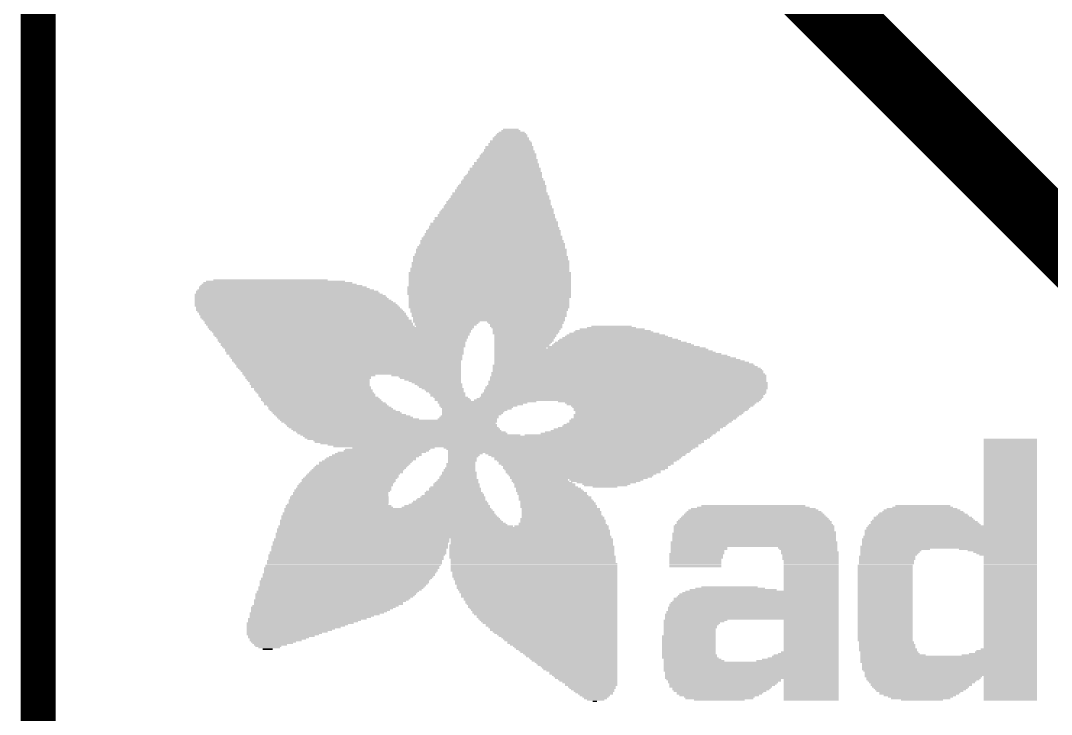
# Model space of a CAD drawing. Extents: x -15 to 76.8, y -9.1 to 59.1.
# Drawn here: x -0.2 to 11.73, y 8.71 to 16.74 of the extents above; entities that cross this region are included whole.
import ezdxf

# ---------------------------------------------------------------- set-up
doc = ezdxf.new("R2010")
doc.units = 0
for name, color, linetype in [('1', 12, 'CONTINUOUS'), ('16', 5, 'CONTINUOUS'), ('20', 53, 'CONTINUOUS'), ('21', 40, 'CONTINUOUS'), ('51', 253, 'CONTINUOUS')]:
    doc.layers.add(name, color=color, linetype=linetype)

# ---------------------------------------------------------------- blocks, each defined once
blk = doc.blocks.new('RECT')
blk.add_solid([(-0.5, -0.5), (0.5, -0.5), (-0.5, 0.5), (0.5, 0.5)])

msp = doc.modelspace()

# ---------------------------------------------------------------- linework, layer by layer
at = {"layer": '1'}
for points, const_width in [([(0, 0), (0, 53.34)], 0.4064), ([(16.764, 9.271), (5.207, 20.828)], 0.8128)]:
    msp.add_lwpolyline(points, dxfattribs=dict(at, const_width=const_width))
at = {"layer": '16', "const_width": 0.4064}
msp.add_lwpolyline([(0, 0), (0, 53.34)], dxfattribs=at)
at = {"layer": '20'}
msp.add_line((0, 53.34), (0, 0), dxfattribs=at)
at = {"layer": '51'}
msp.add_line((0, 53.34), (0, 0), dxfattribs=at)

# ---------------------------------------------------------------- block references
at = {"layer": '21'}
for p, xscale, yscale in [((5.4732, 15.4011), 0.3856, 0.0167), ((5.4816, 15.4178), 0.3688, 0.0168), ((5.4816, 15.4346), 0.3353, 0.0167), ((5.4816, 15.4513), 0.3018, 0.0168), ((5.4732, 15.4681), 0.218, 0.0168), ((5.4732, 15.4849), 0.1844, 0.0167), ((5.4564, 15.2837), 0.5532, 0.0168), ((5.4649, 15.3172), 0.5029, 0.0168), ((5.4649, 15.3005), 0.5029, 0.0167), ((5.4648, 15.3508), 0.4694, 0.0167), ((5.4732, 15.334), 0.4862, 0.0168), ((5.4732, 15.3843), 0.4191, 0.0168), ((5.4732, 15.3675), 0.4191, 0.0168), ((5.4397, 15.1831), 0.6538, 0.0168), ((5.4397, 15.1664), 0.6538, 0.0167), ((5.4481, 15.1999), 0.6371, 0.0168), ((5.4481, 15.2167), 0.6035, 0.0167), ((5.4481, 15.2502), 0.5699, 0.0167), ((5.4565, 15.2334), 0.5867, 0.0168), ((5.4564, 15.2669), 0.5532, 0.0168), ((5.4062, 15.0322), 0.8215, 0.0168), ((5.4145, 15.0658), 0.7712, 0.0167), ((5.4145, 15.049), 0.7712, 0.0168), ((5.4145, 15.0993), 0.7376, 0.0168), ((5.4229, 15.0825), 0.7544, 0.0168), ((5.4313, 15.1328), 0.7041, 0.0168), ((5.4313, 15.1161), 0.7041, 0.0167), ((5.4313, 15.1496), 0.6706, 0.0168), ((5.381, 14.9317), 0.9052, 0.0167), ((5.3894, 14.9149), 0.922, 0.0168), ((5.3894, 14.9484), 0.8885, 0.0168), ((5.3978, 14.9652), 0.8717, 0.0168), ((5.3978, 14.9987), 0.8382, 0.0168), ((5.4062, 14.982), 0.8549, 0.0167), ((5.4062, 15.0155), 0.8215, 0.0167), ((5.3642, 14.8143), 1.0394, 0.0168), ((5.3642, 14.7976), 1.0394, 0.0167), ((5.3726, 14.8311), 1.0226, 0.0167), ((5.3726, 14.8478), 0.989, 0.0168), ((5.381, 14.8814), 0.9723, 0.0167), ((5.381, 14.8646), 0.9723, 0.0168), ((5.381, 14.8981), 0.9388, 0.0168), ((5.3391, 14.6802), 1.1567, 0.0168), ((5.3475, 14.7137), 1.1399, 0.0168), ((5.3475, 14.697), 1.1399, 0.0167), ((5.3475, 14.7473), 1.1064, 0.0167), ((5.3475, 14.7305), 1.1064, 0.0168), ((5.3559, 14.7808), 1.0561, 0.0168), ((5.3559, 14.764), 1.0561, 0.0168), ((5.3223, 14.5629), 1.2908, 0.0167), ((5.3224, 14.5964), 1.2573, 0.0167), ((5.3224, 14.5796), 1.2573, 0.0168), ((5.3223, 14.6131), 1.2238, 0.0168), ((5.3307, 14.6467), 1.207, 0.0167), ((5.3307, 14.6299), 1.207, 0.0168), ((5.3391, 14.6634), 1.1902, 0.0168), ((5.2888, 14.4623), 1.3914, 0.0167), ((5.2972, 14.4455), 1.4082, 0.0168), ((5.3056, 14.4958), 1.3579, 0.0168), ((5.3056, 14.479), 1.3579, 0.0168), ((5.3056, 14.5293), 1.3243, 0.0168), ((5.3056, 14.5126), 1.3243, 0.0167), ((5.3139, 14.5461), 1.3076, 0.0168), ((5.2721, 14.3282), 1.5255, 0.0167), ((5.272, 14.3617), 1.492, 0.0168), ((5.2804, 14.3449), 1.5088, 0.0168), ((5.2804, 14.3952), 1.4752, 0.0168), ((5.2804, 14.3785), 1.4752, 0.0167), ((5.2888, 14.4287), 1.425, 0.0168), ((5.2972, 14.412), 1.4417, 0.0167), ((5.2553, 14.2276), 1.6261, 0.0167), ((5.2553, 14.2108), 1.6261, 0.0168), ((5.2637, 14.2443), 1.6093, 0.0168), ((5.2637, 14.2779), 1.5759, 0.0167), ((5.2637, 14.2611), 1.5759, 0.0168), ((5.2721, 14.3114), 1.5591, 0.0168), ((5.2721, 14.2946), 1.5591, 0.0168), ((5.2469, 14.0935), 1.7434, 0.0167), ((5.2469, 14.0767), 1.7434, 0.0168), ((5.2469, 14.127), 1.7099, 0.0168), ((5.2469, 14.1102), 1.7099, 0.0168), ((5.2553, 14.1438), 1.6931, 0.0167), ((5.2553, 14.194), 1.6597, 0.0168), ((5.2553, 14.1773), 1.6597, 0.0167), ((5.2636, 14.1605), 1.6764, 0.0168), ((5.2385, 14.0096), 1.7938, 0.0168), ((5.2385, 13.9929), 1.7938, 0.0167), ((5.2385, 13.9761), 1.7938, 0.0168), ((5.2469, 13.9594), 1.8105, 0.0167), ((5.2385, 14.0432), 1.7602, 0.0167), ((5.2385, 14.0264), 1.7602, 0.0168), ((5.2469, 14.0599), 1.7434, 0.0168), ((5.2301, 13.8755), 1.844, 0.0168), ((5.2301, 13.8588), 1.844, 0.0167), ((5.2301, 13.842), 1.844, 0.0168), ((5.2385, 13.9426), 1.8272, 0.0168), ((5.2385, 13.9258), 1.8272, 0.0168), ((5.2385, 13.9091), 1.8272, 0.0167), ((5.2385, 13.8923), 1.8272, 0.0168), ((2.749, 13.7247), 1.6093, 0.0167), ((2.6904, 13.7414), 1.3243, 0.0168), ((5.2301, 13.8252), 1.8776, 0.0168), ((5.2301, 13.8085), 1.8776, 0.0167), ((5.2301, 13.7917), 1.8776, 0.0168), ((5.2301, 13.7749), 1.8776, 0.0168), ((5.2301, 13.7582), 1.8776, 0.0167), ((5.2301, 13.7414), 1.8776, 0.0168), ((5.2301, 13.7247), 1.8776, 0.0167), ((2.8832, 13.6073), 2.1123, 0.0168), ((2.8664, 13.6241), 2.0452, 0.0167), ((2.8329, 13.6576), 1.9446, 0.0168), ((2.8497, 13.6408), 1.9781, 0.0168), ((2.8161, 13.6744), 1.8776, 0.0167), ((2.791, 13.6911), 1.7937, 0.0168), ((2.7742, 13.7079), 1.7267, 0.0168), ((5.2218, 13.6576), 1.8943, 0.0168), ((5.2218, 13.6408), 1.8943, 0.0168), ((5.2218, 13.6241), 1.8943, 0.0167), ((5.2218, 13.6073), 1.8943, 0.0168), ((5.2301, 13.7079), 1.8776, 0.0168), ((5.2301, 13.6911), 1.8776, 0.0168), ((5.2301, 13.6744), 1.8776, 0.0167), ((2.9, 13.5738), 2.1793, 0.0167), ((2.9167, 13.557), 2.2128, 0.0168), ((2.9251, 13.5403), 2.2296, 0.0167), ((2.9335, 13.5235), 2.2463, 0.0168), ((2.9503, 13.5067), 2.2799, 0.0168), ((2.9586, 13.49), 2.2966, 0.0167), ((2.8916, 13.5905), 2.1291, 0.0168), ((5.2218, 13.5905), 1.8943, 0.0168), ((5.2218, 13.5738), 1.8943, 0.0167), ((5.2301, 13.557), 1.8776, 0.0168), ((5.2301, 13.5403), 1.8776, 0.0167), ((5.2217, 13.5235), 1.8608, 0.0168), ((5.2217, 13.5067), 1.8608, 0.0168), ((5.2217, 13.49), 1.8608, 0.0167), ((2.9754, 13.4732), 2.3302, 0.0168), ((2.9838, 13.4564), 2.3469, 0.0168), ((2.9922, 13.4397), 2.3637, 0.0167), ((3.0089, 13.4229), 2.3637, 0.0168), ((3.0173, 13.4061), 2.3805, 0.0168), ((3.0257, 13.3894), 2.3973, 0.0167), ((3.0424, 13.3726), 2.3972, 0.0168), ((5.2217, 13.4732), 1.8608, 0.0168), ((5.2217, 13.4564), 1.8608, 0.0168), ((5.2217, 13.4397), 1.8608, 0.0167), ((5.2217, 13.4229), 1.8608, 0.0168), ((5.2218, 13.4061), 1.8273, 0.0168), ((5.2218, 13.3894), 1.8273, 0.0167), ((5.2134, 13.3726), 1.8105, 0.0168), ((3.0592, 13.3558), 2.3972, 0.0168), ((3.0592, 13.3391), 2.3972, 0.0167), ((3.0843, 13.3056), 2.414, 0.0167), ((3.076, 13.3223), 2.3973, 0.0168), ((3.0927, 13.2888), 2.3972, 0.0168), ((3.1179, 13.272), 2.4141, 0.0168), ((3.1263, 13.2553), 2.3973, 0.0167), ((5.2218, 13.3558), 1.7937, 0.0168), ((5.2218, 13.3391), 1.7937, 0.0167), ((5.2218, 13.3223), 1.7937, 0.0168), ((5.2217, 13.3056), 1.7602, 0.0167), ((5.2217, 13.2888), 1.7602, 0.0168), ((5.2217, 13.272), 1.7602, 0.0168), ((4.7272, 13.2553), 0.7712, 0.0167), ((5.6409, 13.2553), 0.8885, 0.0167), ((3.1346, 13.2385), 2.414, 0.0168), ((3.143, 13.2217), 2.3972, 0.0168), ((3.5034, 13.1882), 3.0846, 0.0168), ((3.1598, 13.205), 2.3973, 0.0167), ((3.5034, 13.1714), 3.051, 0.0168), ((3.5034, 13.1547), 3.0175, 0.0167), ((3.5118, 13.1379), 3.0008, 0.0168), ((3.5118, 13.1212), 2.9672, 0.0167), ((4.7272, 13.2385), 0.7376, 0.0168), ((4.7188, 13.2217), 0.7208, 0.0168), ((4.7104, 13.205), 0.6705, 0.0167), ((5.6493, 13.2385), 0.8717, 0.0168), ((5.6492, 13.2217), 0.8382, 0.0168), ((5.6492, 13.205), 0.8382, 0.0167), ((5.6576, 13.1882), 0.8214, 0.0168), ((5.6576, 13.1714), 0.788, 0.0168), ((5.6492, 13.1547), 0.7712, 0.0167), ((5.6492, 13.1379), 0.7712, 0.0168), ((5.6408, 13.1212), 0.7544, 0.0167), ((6.6718, 13.1212), 1.0394, 0.0167), ((6.6634, 13.1379), 0.922, 0.0168), ((6.6551, 13.1547), 0.8717, 0.0167), ((6.6467, 13.1714), 0.7544, 0.0168), ((6.6383, 13.1882), 0.57, 0.0168), ((6.6383, 13.205), 0.4694, 0.0167), ((3.5118, 13.1044), 2.9672, 0.0168), ((3.5119, 13.0876), 2.9337, 0.0168), ((3.5202, 13.0709), 2.917, 0.0167), ((3.5202, 13.0541), 2.8834, 0.0168), ((3.5202, 13.0373), 2.8834, 0.0168), ((3.5202, 13.0206), 2.8499, 0.0167), ((3.5286, 13.0038), 2.8331, 0.0168), ((5.6157, 13.0206), 0.6706, 0.0167), ((5.6073, 13.0038), 0.6538, 0.0168), ((5.6409, 13.1044), 0.7209, 0.0168), ((5.6409, 13.0876), 0.7209, 0.0168), ((5.6325, 13.0709), 0.7041, 0.0167), ((5.6241, 13.0541), 0.6873, 0.0168), ((5.6241, 13.0373), 0.6873, 0.0168), ((6.764, 13.0038), 1.5926, 0.0168), ((6.7473, 13.0206), 1.5255, 0.0167), ((6.7305, 13.0373), 1.425, 0.0168), ((6.7221, 13.0541), 1.3746, 0.0168), ((6.7054, 13.0709), 1.2741, 0.0167), ((6.697, 13.0876), 1.1903, 0.0168), ((6.6886, 13.1044), 1.14, 0.0168), ((3.5286, 12.987), 2.8331, 0.0168), ((3.537, 12.9703), 2.8163, 0.0167), ((3.537, 12.9535), 2.7829, 0.0168), ((3.5454, 12.9367), 2.7661, 0.0168), ((3.5454, 12.92), 2.7661, 0.0167), ((3.5537, 12.9032), 2.7493, 0.0168), ((3.5537, 12.8864), 2.7493, 0.0167), ((5.5989, 12.987), 0.637, 0.0168), ((6.5461, 12.92), 2.5314, 0.0167), ((6.5964, 12.8864), 2.632, 0.0167), ((6.4707, 12.9703), 2.3805, 0.0167), ((5.5822, 12.9535), 0.6035, 0.0168), ((6.521, 12.9367), 2.4811, 0.0168), ((6.5629, 12.9032), 2.5649, 0.0168), ((6.8144, 12.9535), 1.8273, 0.0168), ((6.7724, 12.987), 1.6428, 0.0168), ((3.5621, 12.8697), 2.699, 0.0168), ((3.5621, 12.8529), 2.699, 0.0168), ((3.5705, 12.8361), 2.6822, 0.0167), ((3.5789, 12.8194), 2.6655, 0.0168), ((3.5705, 12.8026), 2.6487, 0.0168), ((3.5789, 12.7858), 2.6319, 0.0167), ((3.5873, 12.7691), 2.6151, 0.0168), ((6.6299, 12.8697), 2.699, 0.0168), ((6.6802, 12.8361), 2.7996, 0.0167), ((6.7305, 12.8026), 2.9002, 0.0168), ((6.7808, 12.7691), 3.0008, 0.0168), ((6.6467, 12.8529), 2.7325, 0.0168), ((6.7054, 12.8194), 2.8499, 0.0168), ((6.7557, 12.7858), 2.9505, 0.0167), ((3.5956, 12.7523), 2.5984, 0.0168), ((3.5956, 12.7355), 2.5984, 0.0167), ((3.604, 12.7188), 2.5816, 0.0168), ((3.6124, 12.702), 2.5649, 0.0167), ((3.6208, 12.6853), 2.5481, 0.0168), ((3.6292, 12.6685), 2.5313, 0.0168), ((3.6292, 12.6517), 2.5313, 0.0167), ((6.8227, 12.6685), 3.1516, 0.0168), ((6.8311, 12.6517), 3.1684, 0.0167), ((6.8143, 12.7188), 3.1014, 0.0168), ((6.7808, 12.7523), 3.0343, 0.0168), ((6.7976, 12.7355), 3.0679, 0.0167), ((6.8227, 12.702), 3.1181, 0.0167), ((6.8311, 12.6853), 3.1349, 0.0168), ((3.143, 12.635), 1.5256, 0.0168), ((3.1263, 12.6182), 1.4585, 0.0168), ((3.1263, 12.6014), 1.4585, 0.0167), ((3.1263, 12.5847), 1.4249, 0.0168), ((3.1346, 12.5679), 1.4082, 0.0168), ((3.143, 12.5511), 1.3914, 0.0167), ((3.143, 12.5344), 1.3914, 0.0168), ((4.4925, 12.635), 0.8046, 0.0168), ((4.5344, 12.6182), 0.7208, 0.0168), ((4.5427, 12.6014), 0.7041, 0.0167), ((4.5679, 12.5847), 0.6538, 0.0168), ((4.593, 12.5679), 0.6035, 0.0168), ((4.6098, 12.5511), 0.5699, 0.0167), ((4.635, 12.5344), 0.5532, 0.0168), ((6.8227, 12.5679), 3.2186, 0.0168), ((6.8311, 12.5511), 3.2354, 0.0167), ((6.8311, 12.5344), 3.2354, 0.0168), ((6.8311, 12.6182), 3.2019, 0.0168), ((6.8311, 12.6014), 3.2019, 0.0167), ((6.8311, 12.5847), 3.2019, 0.0168), ((6.8395, 12.635), 3.1851, 0.0168), ((3.1514, 12.5176), 1.3746, 0.0168), ((3.1598, 12.5008), 1.3914, 0.0167), ((3.1849, 12.4673), 1.3746, 0.0167), ((3.1766, 12.4841), 1.3579, 0.0168), ((3.1933, 12.4506), 1.3579, 0.0168), ((3.2101, 12.4338), 1.3579, 0.0168), ((3.2269, 12.4171), 1.3579, 0.0167), ((4.6517, 12.5176), 0.5197, 0.0168), ((4.6601, 12.5008), 0.5029, 0.0167), ((4.6853, 12.4841), 0.4862, 0.0168), ((4.702, 12.4673), 0.4527, 0.0167), ((4.7104, 12.4506), 0.4359, 0.0168), ((4.7355, 12.4338), 0.4191, 0.0168), ((4.7439, 12.4171), 0.4023, 0.0167), ((6.7724, 12.4171), 3.2858, 0.0167), ((6.7892, 12.4338), 3.2857, 0.0168), ((6.7976, 12.4673), 3.2689, 0.0167), ((6.7976, 12.4506), 3.2689, 0.0168), ((6.8143, 12.5008), 3.269, 0.0167), ((6.8143, 12.4841), 3.269, 0.0168), ((6.8227, 12.5176), 3.2522, 0.0168), ((3.2269, 12.4003), 1.3579, 0.0168), ((3.252, 12.3835), 1.3747, 0.0168), ((3.2771, 12.35), 1.3914, 0.0168), ((3.2688, 12.3668), 1.3747, 0.0167), ((3.2939, 12.3332), 1.3914, 0.0168), ((3.319, 12.3165), 1.4082, 0.0167), ((3.3274, 12.2997), 1.425, 0.0168), ((4.7439, 12.4003), 0.4023, 0.0168), ((4.7775, 12.3835), 0.4024, 0.0168), ((4.7942, 12.3668), 0.4023, 0.0167), ((4.8026, 12.35), 0.4191, 0.0168), ((5.1966, 12.3332), 1.14, 0.0168), ((5.1463, 12.3165), 1.0394, 0.0167), ((5.1296, 12.2997), 0.9723, 0.0168), ((6.7054, 12.35), 3.3193, 0.0168), ((6.7305, 12.3668), 3.3025, 0.0167), ((6.7557, 12.3835), 3.2857, 0.0168), ((6.764, 12.4003), 3.269, 0.0168), ((7.1831, 12.3332), 2.3302, 0.0168), ((7.2083, 12.3165), 2.2129, 0.0167), ((7.2083, 12.2997), 2.1793, 0.0168), ((3.3526, 12.283), 1.4081, 0.0167), ((3.3777, 12.2662), 1.425, 0.0168), ((3.3861, 12.2494), 1.4417, 0.0168), ((3.4113, 12.2327), 1.4585, 0.0167), ((3.4447, 12.2159), 1.4919, 0.0168), ((3.4615, 12.1991), 1.492, 0.0168), ((3.495, 12.1824), 1.5255, 0.0167), ((5.096, 12.283), 0.9052, 0.0167), ((5.0792, 12.2662), 0.8382, 0.0168), ((5.0373, 12.2159), 0.7209, 0.0168), ((5.0793, 12.2494), 0.8047, 0.0168), ((5.0541, 12.2327), 0.7544, 0.0167), ((5.029, 12.1991), 0.7041, 0.0168), ((5.0206, 12.1824), 0.6873, 0.0167), ((7.2251, 12.283), 2.1123, 0.0167), ((7.2167, 12.2662), 2.0619, 0.0168), ((7.2167, 12.2494), 2.0285, 0.0168), ((7.2083, 12.2327), 2.0117, 0.0167), ((7.1748, 12.1824), 1.9447, 0.0167), ((7.1999, 12.2159), 1.9614, 0.0168), ((7.1915, 12.1991), 1.9446, 0.0168), ((3.5286, 12.1656), 1.5591, 0.0168), ((3.5537, 12.1488), 1.5758, 0.0168), ((3.5957, 12.1321), 1.6261, 0.0167), ((4.0566, 12.1153), 2.5146, 0.0168), ((4.065, 12.0985), 2.4978, 0.0168), ((4.0734, 12.0818), 2.4476, 0.0167), ((4.0902, 12.065), 2.4475, 0.0168), ((4.0986, 12.0483), 2.4307, 0.0167), ((4.9703, 12.1321), 0.6873, 0.0167), ((4.987, 12.1488), 0.6873, 0.0168), ((4.9954, 12.1656), 0.6706, 0.0168), ((7.0155, 12.0483), 1.8943, 0.0167), ((7.0323, 12.065), 1.8943, 0.0168), ((7.0574, 12.0818), 1.8776, 0.0167), ((7.0993, 12.1153), 1.8944, 0.0168), ((7.0909, 12.0985), 1.8776, 0.0168), ((7.1245, 12.1321), 1.9111, 0.0167), ((7.1496, 12.1488), 1.8944, 0.0168), ((7.158, 12.1656), 1.9111, 0.0168), ((4.1153, 12.0315), 2.4308, 0.0168), ((4.1405, 12.0147), 2.4141, 0.0168), ((4.1572, 11.998), 2.414, 0.0167), ((4.1991, 11.9812), 2.4308, 0.0168), ((4.2159, 11.9644), 2.4308, 0.0168), ((4.3081, 11.9477), 2.5482, 0.0167), ((5.4313, 11.9309), 4.7274, 0.0168), ((6.7222, 11.9477), 2.1793, 0.0167), ((6.8311, 11.9644), 2.0284, 0.0168), ((6.8646, 11.9812), 1.995, 0.0168), ((6.9149, 11.998), 1.9614, 0.0167), ((6.9317, 12.0147), 1.9279, 0.0168), ((6.9736, 12.0315), 1.9111, 0.0168), ((5.4313, 11.9141), 4.6939, 0.0168), ((5.4313, 11.8974), 4.6268, 0.0167), ((5.4481, 11.8806), 4.5263, 0.0168), ((5.4565, 11.8639), 4.5095, 0.0167), ((5.4732, 11.8471), 4.409, 0.0168), ((5.4983, 11.8303), 4.2916, 0.0168), ((5.5319, 11.8136), 4.2245, 0.0167), ((11.2568, 11.8974), 0.6203, 0.0167), ((11.2568, 11.8806), 0.6203, 0.0168), ((11.2568, 11.8639), 0.6203, 0.0167), ((11.2568, 11.8471), 0.6203, 0.0168), ((11.2568, 11.8303), 0.6203, 0.0168), ((11.2568, 11.8136), 0.6203, 0.0167), ((3.889, 11.6962), 1.0394, 0.0168), ((3.9225, 11.713), 1.0394, 0.0167), ((3.9393, 11.7297), 1.0058, 0.0168), ((3.9812, 11.7465), 1.0226, 0.0168), ((4.0315, 11.7633), 0.989, 0.0167), ((4.0483, 11.78), 0.9891, 0.0168), ((4.1153, 11.7968), 0.9556, 0.0168), ((6.1522, 11.7968), 2.9169, 0.0168), ((6.1522, 11.78), 2.8499, 0.0168), ((4.9451, 11.7297), 0.4023, 0.0168), ((6.1522, 11.7633), 2.8163, 0.0167), ((6.1438, 11.7465), 2.7995, 0.0168), ((4.9284, 11.713), 0.3688, 0.0167), ((4.92, 11.6962), 0.352, 0.0168), ((6.3449, 11.7297), 2.3302, 0.0168), ((6.3534, 11.713), 2.2799, 0.0167), ((6.3533, 11.6962), 2.2128, 0.0168), ((11.2568, 11.7968), 0.6203, 0.0168), ((11.2568, 11.78), 0.6203, 0.0168), ((11.2568, 11.7633), 0.6203, 0.0167), ((11.2568, 11.7465), 0.6203, 0.0168), ((11.2568, 11.7297), 0.6203, 0.0168), ((11.2568, 11.713), 0.6203, 0.0167), ((11.2568, 11.6962), 0.6203, 0.0168), ((3.7382, 11.5789), 1.0729, 0.0167), ((3.7549, 11.5956), 1.0729, 0.0168), ((3.7885, 11.6292), 1.0729, 0.0167), ((3.7801, 11.6124), 1.0561, 0.0168), ((3.8136, 11.6459), 1.0561, 0.0168), ((3.8471, 11.6627), 1.0562, 0.0167), ((3.8555, 11.6794), 1.0394, 0.0168), ((4.8948, 11.6124), 0.3353, 0.0168), ((4.8948, 11.5956), 0.3353, 0.0168), ((4.8948, 11.5789), 0.3353, 0.0167), ((4.9032, 11.6292), 0.3185, 0.0167), ((4.9116, 11.6794), 0.3352, 0.0168), ((4.9116, 11.6627), 0.3352, 0.0167), ((4.9116, 11.6459), 0.3352, 0.0168), ((6.3617, 11.6794), 2.1626, 0.0168), ((6.3533, 11.6627), 2.1458, 0.0167), ((6.3533, 11.6459), 2.0788, 0.0168), ((6.3449, 11.6292), 2.0284, 0.0167), ((6.3449, 11.6124), 2.0284, 0.0168), ((6.3449, 11.5956), 1.9614, 0.0168), ((6.3365, 11.5789), 1.9111, 0.0167), ((11.2568, 11.6794), 0.6203, 0.0168), ((11.2568, 11.6627), 0.6203, 0.0167), ((11.2568, 11.6459), 0.6203, 0.0168), ((11.2568, 11.6292), 0.6203, 0.0167), ((11.2568, 11.6124), 0.6203, 0.0168), ((11.2568, 11.5956), 0.6203, 0.0168), ((11.2568, 11.5789), 0.6203, 0.0167), ((3.6292, 11.4615), 1.0897, 0.0168), ((3.6376, 11.4783), 1.0729, 0.0167), ((3.6543, 11.495), 1.0728, 0.0168), ((3.6795, 11.5118), 1.0897, 0.0168), ((3.6879, 11.5286), 1.0729, 0.0167), ((3.7046, 11.5453), 1.0729, 0.0168), ((3.7214, 11.5621), 1.0729, 0.0168), ((4.8613, 11.4615), 0.4358, 0.0168), ((4.8697, 11.4783), 0.4191, 0.0167), ((4.878, 11.5118), 0.4023, 0.0168), ((4.878, 11.495), 0.4023, 0.0168), ((4.8781, 11.5453), 0.3688, 0.0168), ((4.8781, 11.5286), 0.3688, 0.0167), ((4.8864, 11.5621), 0.3521, 0.0168), ((6.3365, 11.5621), 1.9111, 0.0168), ((6.3282, 11.5453), 1.8608, 0.0168), ((6.3114, 11.5286), 1.7938, 0.0167), ((6.3114, 11.5118), 1.7938, 0.0168), ((6.2947, 11.495), 1.7267, 0.0168), ((6.2862, 11.4783), 1.6764, 0.0167), ((6.2862, 11.4615), 1.6429, 0.0168), ((11.2568, 11.5621), 0.6203, 0.0168), ((11.2568, 11.5453), 0.6203, 0.0168), ((11.2568, 11.5286), 0.6203, 0.0167), ((11.2568, 11.5118), 0.6203, 0.0168), ((11.2568, 11.495), 0.6203, 0.0168), ((11.2568, 11.4783), 0.6203, 0.0167), ((11.2568, 11.4615), 0.6203, 0.0168), ((3.5537, 11.3609), 1.1064, 0.0168), ((3.5454, 11.3442), 1.0897, 0.0167), ((3.5621, 11.3777), 1.0896, 0.0168), ((3.5789, 11.3945), 1.0897, 0.0167), ((3.5957, 11.428), 1.0897, 0.0168), ((3.5957, 11.4112), 1.0897, 0.0168), ((3.6124, 11.4448), 1.0896, 0.0167), ((4.8278, 11.3442), 0.57, 0.0167), ((4.8445, 11.3777), 0.5365, 0.0168), ((4.8445, 11.3609), 0.5365, 0.0168), ((4.8445, 11.3945), 0.5029, 0.0167), ((4.8529, 11.4112), 0.4862, 0.0168), ((4.8613, 11.428), 0.4694, 0.0168), ((4.8613, 11.4448), 0.4358, 0.0167), ((6.2611, 11.4448), 1.5926, 0.0167), ((5.8085, 11.428), 0.6538, 0.0168), ((5.8169, 11.4112), 0.6705, 0.0168), ((5.842, 11.3945), 0.6874, 0.0167), ((5.8839, 11.3442), 0.7376, 0.0167), ((5.8672, 11.3777), 0.7041, 0.0168), ((5.8672, 11.3609), 0.7041, 0.0168), ((6.5796, 11.428), 0.855, 0.0168), ((6.5713, 11.4112), 0.8047, 0.0168), ((6.5796, 11.3945), 0.6873, 0.0167), ((6.5796, 11.3777), 0.5532, 0.0168), ((6.5713, 11.3609), 0.5029, 0.0168), ((6.5629, 11.3442), 0.2849, 0.0167), ((11.2568, 11.4448), 0.6203, 0.0167), ((11.2568, 11.428), 0.6203, 0.0168), ((11.2568, 11.4112), 0.6203, 0.0168), ((11.2568, 11.3945), 0.6203, 0.0167), ((11.2568, 11.3777), 0.6203, 0.0168), ((11.2568, 11.3609), 0.6203, 0.0168), ((11.2568, 11.3442), 0.6203, 0.0167), ((3.4867, 11.2268), 1.1399, 0.0168), ((3.495, 11.2436), 1.1232, 0.0167), ((3.5034, 11.2771), 1.1064, 0.0168), ((3.5034, 11.2603), 1.1064, 0.0168), ((3.5286, 11.3106), 1.1232, 0.0168), ((3.5202, 11.2939), 1.1064, 0.0167), ((3.537, 11.3274), 1.1065, 0.0168), ((4.8026, 11.2268), 0.7544, 0.0168), ((4.8026, 11.2436), 0.7209, 0.0167), ((4.811, 11.2771), 0.6706, 0.0168), ((4.8194, 11.2603), 0.6874, 0.0168), ((4.811, 11.2939), 0.637, 0.0167), ((4.8277, 11.3274), 0.6035, 0.0168), ((4.8277, 11.3106), 0.6035, 0.0168), ((5.9091, 11.3274), 0.7543, 0.0168), ((5.9175, 11.3106), 0.7711, 0.0168), ((5.9259, 11.2939), 0.7879, 0.0167), ((5.951, 11.2771), 0.8047, 0.0168), ((5.951, 11.2603), 0.8047, 0.0168), ((5.9845, 11.2268), 0.8382, 0.0168), ((5.9678, 11.2436), 0.8047, 0.0167), ((11.2568, 11.3274), 0.6203, 0.0168), ((11.2568, 11.3106), 0.6203, 0.0168), ((11.2568, 11.2939), 0.6203, 0.0167), ((11.2568, 11.2771), 0.6203, 0.0168), ((11.2568, 11.2603), 0.6203, 0.0168), ((11.2568, 11.2436), 0.6203, 0.0167), ((11.2568, 11.2268), 0.6203, 0.0168), ((4.0483, 11.0927), 2.3973, 0.0168), ((3.4783, 11.1262), 1.2238, 0.0168), ((3.4867, 11.1095), 1.2405, 0.0167), ((3.4699, 11.143), 1.1734, 0.0168), ((3.4783, 11.1933), 1.1567, 0.0168), ((3.4783, 11.1765), 1.1567, 0.0168), ((3.4783, 11.1598), 1.1567, 0.0167), ((3.4867, 11.2101), 1.1399, 0.0167), ((4.7188, 11.1095), 1.0226, 0.0167), ((4.7355, 11.1262), 0.9891, 0.0168), ((4.7523, 11.143), 0.9221, 0.0168), ((4.7692, 11.1598), 0.8885, 0.0167), ((4.7691, 11.1765), 0.855, 0.0168), ((4.7775, 11.1933), 0.8046, 0.0168), ((4.7858, 11.2101), 0.7879, 0.0167), ((5.9845, 11.2101), 0.8382, 0.0167), ((5.9929, 11.1933), 0.855, 0.0168), ((6.0097, 11.1765), 0.8549, 0.0168), ((6.0181, 11.1598), 0.8717, 0.0167), ((6.0181, 11.143), 0.8717, 0.0168), ((6.0265, 11.1262), 0.8885, 0.0168), ((6.0265, 11.1095), 0.8885, 0.0167), ((6.0516, 11.0927), 0.9053, 0.0168), ((8.2812, 11.0927), 1.4417, 0.0168), ((8.2812, 11.1095), 1.3076, 0.0167), ((8.2812, 11.1262), 1.207, 0.0168), ((10.2342, 11.0927), 0.8214, 0.0168), ((10.2426, 11.1095), 0.7041, 0.0167), ((10.2426, 11.1262), 0.6371, 0.0168), ((11.2568, 11.2101), 0.6203, 0.0167), ((11.2568, 11.1933), 0.6203, 0.0168), ((11.2568, 11.1765), 0.6203, 0.0168), ((11.2568, 11.1598), 0.6203, 0.0167), ((11.2568, 11.143), 0.6203, 0.0168), ((11.2568, 11.1262), 0.6203, 0.0168), ((11.2568, 11.1095), 0.6203, 0.0167), ((11.2568, 11.0927), 0.6203, 0.0168), ((4.065, 11.0089), 2.4978, 0.0168), ((4.0734, 10.9921), 2.5146, 0.0168), ((4.0818, 10.9754), 2.5314, 0.0167), ((4.0567, 11.0424), 2.4475, 0.0168), ((4.0651, 11.0257), 2.4643, 0.0167), ((4.0566, 11.0759), 2.414, 0.0168), ((4.065, 11.0592), 2.4308, 0.0167), ((6.0684, 10.9754), 0.9723, 0.0167), ((6.0516, 11.0759), 0.9053, 0.0168), ((6.0599, 11.0592), 0.922, 0.0167), ((6.0599, 11.0424), 0.922, 0.0168), ((6.0599, 11.0257), 0.922, 0.0167), ((6.0683, 11.0089), 0.9388, 0.0168), ((6.0767, 10.9921), 0.9556, 0.0168), ((8.2896, 10.9754), 1.7267, 0.0167), ((8.2896, 10.9921), 1.6931, 0.0168), ((8.2896, 11.0089), 1.6597, 0.0168), ((8.2896, 11.0257), 1.6261, 0.0167), ((8.2896, 11.0424), 1.5925, 0.0168), ((8.2896, 11.0592), 1.5591, 0.0167), ((8.2812, 11.0759), 1.5087, 0.0168), ((10.2426, 10.9921), 1.1399, 0.0168), ((10.251, 10.9754), 1.1567, 0.0167), ((10.2426, 11.0089), 1.0729, 0.0168), ((10.2426, 11.0257), 1.0393, 0.0167), ((10.2341, 11.0424), 0.9891, 0.0168), ((10.2426, 11.0592), 0.9387, 0.0167), ((10.2341, 11.0759), 0.8885, 0.0168), ((11.2568, 11.0759), 0.6203, 0.0168), ((11.2568, 11.0592), 0.6203, 0.0167), ((11.2568, 11.0424), 0.6203, 0.0168), ((11.2568, 11.0257), 0.6203, 0.0167), ((11.2568, 11.0089), 0.6203, 0.0168), ((11.2568, 10.9921), 0.6203, 0.0168), ((11.2568, 10.9754), 0.6203, 0.0167), ((4.6853, 10.858), 3.839, 0.0168), ((4.6937, 10.8748), 3.8222, 0.0167), ((4.1405, 10.8915), 2.7157, 0.0168), ((4.1069, 10.9251), 2.6152, 0.0167), ((4.1153, 10.9083), 2.632, 0.0168), ((4.0818, 10.9586), 2.5649, 0.0168), ((4.0902, 10.9418), 2.5817, 0.0168), ((6.06, 10.8915), 1.0897, 0.0168), ((6.0683, 10.9251), 1.0058, 0.0167), ((6.0767, 10.9083), 1.0226, 0.0168), ((6.0767, 10.9586), 0.989, 0.0168), ((6.0767, 10.9418), 0.989, 0.0168), ((8.2895, 10.8915), 1.8608, 0.0168), ((8.2895, 10.8748), 1.8608, 0.0167), ((8.2895, 10.858), 1.8608, 0.0168), ((8.2896, 10.9083), 1.8273, 0.0168), ((8.2896, 10.9418), 1.7937, 0.0168), ((8.2896, 10.9251), 1.7937, 0.0167), ((8.2896, 10.9586), 1.7603, 0.0168), ((10.5778, 10.8748), 1.9781, 0.0167), ((10.5778, 10.858), 1.9781, 0.0168), ((10.5862, 10.8915), 1.9614, 0.0168), ((10.2677, 10.9083), 1.2908, 0.0168), ((10.2676, 10.9251), 1.2573, 0.0167), ((10.2593, 10.9418), 1.2406, 0.0168), ((10.251, 10.9586), 1.1903, 0.0168), ((11.2568, 10.9586), 0.6203, 0.0168), ((11.2568, 10.9418), 0.6203, 0.0168), ((11.2568, 10.9251), 0.6203, 0.0167), ((11.2568, 10.9083), 0.6203, 0.0168), ((3.7465, 10.7407), 2.0284, 0.0167), ((4.6852, 10.8077), 3.8725, 0.0168), ((4.6852, 10.791), 3.8725, 0.0167), ((4.6936, 10.7742), 3.8893, 0.0168), ((4.6936, 10.7574), 3.8893, 0.0168), ((4.6936, 10.8412), 3.8557, 0.0168), ((4.6936, 10.8245), 3.8557, 0.0167), ((5.7163, 10.7407), 1.8776, 0.0167), ((8.2896, 10.8077), 1.8943, 0.0168), ((8.2896, 10.791), 1.8943, 0.0167), ((8.2896, 10.7742), 1.8943, 0.0168), ((8.2896, 10.7574), 1.8943, 0.0168), ((8.2896, 10.7407), 1.8943, 0.0167), ((8.2895, 10.8412), 1.8608, 0.0168), ((8.2979, 10.8245), 1.8776, 0.0167), ((10.5527, 10.7407), 2.0284, 0.0167), ((10.561, 10.7742), 2.0117, 0.0168), ((10.561, 10.7574), 2.0117, 0.0168), ((10.5694, 10.8412), 1.9949, 0.0168), ((10.5694, 10.8245), 1.9949, 0.0167), ((10.5694, 10.8077), 1.9949, 0.0168), ((10.5694, 10.791), 1.9949, 0.0167), ((3.7214, 10.6568), 2.0452, 0.0168), ((3.7214, 10.6401), 2.0452, 0.0167), ((3.713, 10.6233), 2.0284, 0.0168), ((3.7381, 10.7071), 2.0452, 0.0168), ((3.7298, 10.6904), 2.0285, 0.0167), ((3.7298, 10.6736), 2.0285, 0.0168), ((3.7465, 10.7239), 2.0284, 0.0168), ((5.7079, 10.6736), 1.8944, 0.0168), ((5.7163, 10.6568), 1.9111, 0.0168), ((5.7163, 10.6401), 1.9111, 0.0167), ((5.7163, 10.6233), 1.9111, 0.0168), ((5.7163, 10.7239), 1.8776, 0.0168), ((5.7163, 10.7071), 1.8776, 0.0168), ((5.7163, 10.6904), 1.8776, 0.0167), ((7.6525, 10.6401), 0.6538, 0.0167), ((7.6525, 10.6233), 0.6538, 0.0168), ((8.2896, 10.7071), 1.9279, 0.0168), ((8.2896, 10.6904), 1.9279, 0.0167), ((8.2896, 10.6736), 1.9279, 0.0168), ((8.2896, 10.6568), 1.9279, 0.0168), ((8.2896, 10.7239), 1.8943, 0.0168), ((8.9099, 10.6401), 0.6873, 0.0167), ((8.9182, 10.6233), 0.6706, 0.0168), ((10.5443, 10.6568), 2.0452, 0.0168), ((10.5443, 10.6401), 2.0452, 0.0167), ((9.9241, 10.6233), 0.8047, 0.0168), ((10.5527, 10.7239), 2.0284, 0.0168), ((10.5527, 10.7071), 2.0284, 0.0168), ((10.5527, 10.6904), 2.0284, 0.0167), ((10.5527, 10.6736), 2.0284, 0.0168), ((11.1143, 10.6233), 0.9052, 0.0168), ((3.6878, 10.5563), 2.0452, 0.0167), ((3.6795, 10.5395), 2.0285, 0.0168), ((3.6795, 10.5227), 2.0285, 0.0168), ((3.6795, 10.506), 2.0285, 0.0167), ((3.7046, 10.5898), 2.0452, 0.0168), ((3.7046, 10.573), 2.0452, 0.0168), ((3.713, 10.6066), 2.0284, 0.0167), ((5.7163, 10.6066), 1.9111, 0.0167), ((5.7163, 10.5898), 1.9111, 0.0168), ((5.7163, 10.573), 1.9111, 0.0168), ((5.7163, 10.5563), 1.9111, 0.0167), ((5.7247, 10.5395), 1.9279, 0.0168), ((5.7247, 10.5227), 1.9279, 0.0168), ((5.7331, 10.506), 1.9111, 0.0167), ((7.6274, 10.573), 0.637, 0.0168), ((7.619, 10.5563), 0.6202, 0.0167), ((7.619, 10.5395), 0.6202, 0.0168), ((7.619, 10.5227), 0.6202, 0.0168), ((7.6107, 10.506), 0.6035, 0.0167), ((7.6358, 10.6066), 0.6203, 0.0167), ((7.6358, 10.5898), 0.6203, 0.0168), ((8.9266, 10.6066), 0.6538, 0.0167), ((8.935, 10.5898), 0.6705, 0.0168), ((8.935, 10.573), 0.6705, 0.0168), ((8.9433, 10.5563), 0.6538, 0.0167), ((8.9433, 10.5395), 0.6538, 0.0168), ((8.9433, 10.5227), 0.6538, 0.0168), ((8.9433, 10.506), 0.6538, 0.0167), ((9.8318, 10.5395), 0.6538, 0.0168), ((9.8318, 10.5227), 0.6538, 0.0168), ((9.8318, 10.506), 0.6538, 0.0167), ((9.8738, 10.6066), 0.7041, 0.0167), ((9.8654, 10.5898), 0.6873, 0.0168), ((9.857, 10.573), 0.6706, 0.0168), ((9.8486, 10.5563), 0.6538, 0.0167), ((11.1646, 10.6066), 0.8047, 0.0167), ((11.1981, 10.5898), 0.7376, 0.0168), ((11.2149, 10.573), 0.7041, 0.0168), ((11.2316, 10.5563), 0.6706, 0.0167), ((11.2568, 10.5395), 0.6203, 0.0168), ((11.2568, 10.5227), 0.6203, 0.0168), ((11.2568, 10.506), 0.6203, 0.0167), ((3.6292, 10.4054), 2.0285, 0.0167), ((3.6208, 10.3886), 2.0117, 0.0168), ((3.6459, 10.4389), 2.0284, 0.0168), ((3.6376, 10.4221), 2.0117, 0.0168), ((3.6627, 10.4892), 2.0284, 0.0168), ((3.6627, 10.4724), 2.0284, 0.0168), ((3.6627, 10.4557), 2.0284, 0.0167), ((5.7414, 10.4557), 1.9278, 0.0167), ((5.7414, 10.4389), 1.9278, 0.0168), ((5.7414, 10.4221), 1.9278, 0.0168), ((5.7414, 10.4054), 1.9278, 0.0167), ((5.7414, 10.3886), 1.9278, 0.0168), ((5.7331, 10.4892), 1.9111, 0.0168), ((5.7331, 10.4724), 1.9111, 0.0168), ((7.6107, 10.4892), 0.6035, 0.0168), ((7.6107, 10.4724), 0.6035, 0.0168), ((7.6107, 10.4557), 0.6035, 0.0167), ((7.6107, 10.4389), 0.6035, 0.0168), ((7.6107, 10.4221), 0.6035, 0.0168), ((8.9517, 10.4892), 0.637, 0.0168), ((8.9517, 10.4724), 0.637, 0.0168), ((8.9517, 10.4557), 0.637, 0.0167), ((8.9517, 10.4389), 0.637, 0.0168), ((8.9517, 10.4221), 0.637, 0.0168), ((8.9517, 10.4054), 0.637, 0.0167), ((8.9517, 10.3886), 0.637, 0.0168), ((9.8067, 10.4389), 0.637, 0.0168), ((9.8067, 10.4221), 0.637, 0.0168), ((9.8067, 10.4054), 0.637, 0.0167), ((9.8067, 10.3886), 0.637, 0.0168), ((9.8235, 10.4892), 0.6371, 0.0168), ((9.8235, 10.4724), 0.6371, 0.0168), ((9.8235, 10.4557), 0.6371, 0.0167), ((11.2568, 10.4892), 0.6203, 0.0168), ((11.2568, 10.4724), 0.6203, 0.0168), ((11.2568, 10.4557), 0.6203, 0.0167), ((11.2568, 10.4389), 0.6203, 0.0168), ((11.2568, 10.4221), 0.6203, 0.0168), ((11.2568, 10.4054), 0.6203, 0.0167), ((11.2568, 10.3886), 0.6203, 0.0168), ((3.5705, 10.288), 1.9782, 0.0168), ((3.5621, 10.2713), 1.9614, 0.0167), ((3.5957, 10.3383), 1.9949, 0.0168), ((3.5957, 10.3216), 1.9949, 0.0167), ((3.5873, 10.3048), 1.9781, 0.0168), ((3.6208, 10.3719), 2.0117, 0.0167), ((3.6124, 10.3551), 1.9949, 0.0168), ((5.7414, 10.3719), 1.9278, 0.0167), ((5.7498, 10.3551), 1.911, 0.0168), ((5.7498, 10.3383), 1.911, 0.0168), ((5.7498, 10.3216), 1.911, 0.0167), ((5.7498, 10.3048), 1.911, 0.0168), ((5.7582, 10.288), 1.8943, 0.0168), ((5.7582, 10.2713), 1.8943, 0.0167), ((8.9517, 10.3719), 0.637, 0.0167), ((8.9517, 10.3551), 0.637, 0.0168), ((8.9517, 10.3383), 0.637, 0.0168), ((8.9517, 10.3216), 0.637, 0.0167), ((8.9517, 10.3048), 0.637, 0.0168), ((8.9517, 10.288), 0.637, 0.0168), ((8.9517, 10.2713), 0.637, 0.0167), ((9.8067, 10.3719), 0.637, 0.0167), ((9.8067, 10.3551), 0.637, 0.0168), ((9.8067, 10.3383), 0.637, 0.0168), ((9.8067, 10.3216), 0.637, 0.0167), ((9.8067, 10.3048), 0.637, 0.0168), ((9.8067, 10.288), 0.637, 0.0168), ((9.8067, 10.2713), 0.637, 0.0167), ((11.2568, 10.3719), 0.6203, 0.0167), ((11.2568, 10.3551), 0.6203, 0.0168), ((11.2568, 10.3383), 0.6203, 0.0168), ((11.2568, 10.3216), 0.6203, 0.0167), ((11.2568, 10.3048), 0.6203, 0.0168), ((11.2568, 10.288), 0.6203, 0.0168), ((11.2568, 10.2713), 0.6203, 0.0167), ((3.4699, 10.1372), 1.8776, 0.0167), ((3.5034, 10.1707), 1.9111, 0.0168), ((3.495, 10.1539), 1.8943, 0.0168), ((3.5118, 10.1875), 1.9278, 0.0167), ((3.5453, 10.2545), 1.9614, 0.0168), ((3.5453, 10.2377), 1.9614, 0.0168), ((3.537, 10.221), 1.9447, 0.0167), ((3.5286, 10.2042), 1.9279, 0.0168), ((5.7666, 10.2545), 1.8775, 0.0168), ((5.7666, 10.2377), 1.8775, 0.0168), ((5.7666, 10.221), 1.8775, 0.0167), ((5.7749, 10.2042), 1.8608, 0.0168), ((5.7749, 10.1875), 1.8608, 0.0167), ((5.7749, 10.1707), 1.8608, 0.0168), ((5.7833, 10.1539), 1.844, 0.0168), ((5.7917, 10.1372), 1.8272, 0.0167), ((8.3818, 10.1372), 1.7769, 0.0167), ((8.0465, 10.1539), 1.0059, 0.0168), ((8.013, 10.1707), 0.8047, 0.0168), ((8.0046, 10.1875), 0.6538, 0.0167), ((8.9517, 10.2545), 0.637, 0.0168), ((8.9517, 10.2377), 0.637, 0.0168), ((8.9517, 10.221), 0.637, 0.0167), ((8.9517, 10.2042), 0.637, 0.0168), ((8.9517, 10.1875), 0.637, 0.0167), ((8.9517, 10.1707), 0.637, 0.0168), ((8.9517, 10.1539), 0.637, 0.0168), ((9.8067, 10.2545), 0.637, 0.0168), ((9.8067, 10.2377), 0.637, 0.0168), ((9.8067, 10.221), 0.637, 0.0167), ((9.8067, 10.2042), 0.637, 0.0168), ((9.8067, 10.1875), 0.637, 0.0167), ((9.8067, 10.1707), 0.637, 0.0168), ((9.8067, 10.1539), 0.637, 0.0168), ((9.8067, 10.1372), 0.637, 0.0167), ((11.2568, 10.2545), 0.6203, 0.0168), ((11.2568, 10.2377), 0.6203, 0.0168), ((11.2568, 10.221), 0.6203, 0.0167), ((11.2568, 10.2042), 0.6203, 0.0168), ((11.2568, 10.1875), 0.6203, 0.0167), ((11.2568, 10.1707), 0.6203, 0.0168), ((11.2568, 10.1539), 0.6203, 0.0168), ((11.2568, 10.1372), 0.6203, 0.0167), ((3.3944, 10.0366), 1.7937, 0.0167), ((3.3777, 10.0198), 1.7602, 0.0168), ((3.4447, 10.1036), 1.8609, 0.0168), ((3.4364, 10.0869), 1.8441, 0.0167), ((3.428, 10.0701), 1.8273, 0.0168), ((3.4112, 10.0533), 1.7938, 0.0168), ((3.4615, 10.1204), 1.8608, 0.0168), ((5.7917, 10.1204), 1.8272, 0.0168), ((5.8001, 10.1036), 1.8105, 0.0168), ((5.8001, 10.0869), 1.8105, 0.0167), ((5.8001, 10.0701), 1.8105, 0.0168), ((5.8169, 10.0533), 1.7769, 0.0168), ((5.8169, 10.0366), 1.7769, 0.0167), ((5.8252, 10.0198), 1.7602, 0.0168), ((8.3063, 10.0198), 1.9278, 0.0168), ((8.3147, 10.0533), 1.9111, 0.0168), ((8.3147, 10.0366), 1.9111, 0.0167), ((8.3315, 10.0701), 1.8775, 0.0168), ((8.3398, 10.0869), 1.8608, 0.0167), ((8.3482, 10.1036), 1.844, 0.0168), ((8.365, 10.1204), 1.8105, 0.0168), ((9.8067, 10.1204), 0.637, 0.0168), ((9.8067, 10.1036), 0.637, 0.0168), ((9.8067, 10.0869), 0.637, 0.0167), ((9.8067, 10.0701), 0.637, 0.0168), ((9.8067, 10.0533), 0.637, 0.0168), ((9.8067, 10.0366), 0.637, 0.0167), ((9.8067, 10.0198), 0.637, 0.0168), ((11.2568, 10.1204), 0.6203, 0.0168), ((11.2568, 10.1036), 0.6203, 0.0168), ((11.2568, 10.0869), 0.6203, 0.0167), ((11.2568, 10.0701), 0.6203, 0.0168), ((11.2568, 10.0533), 0.6203, 0.0168), ((11.2568, 10.0366), 0.6203, 0.0167), ((11.2568, 10.0198), 0.6203, 0.0168), ((3.3023, 9.9527), 1.6764, 0.0167), ((3.2855, 9.936), 1.6428, 0.0168), ((3.252, 9.9024), 1.5758, 0.0167), ((3.2688, 9.9192), 1.6093, 0.0168), ((3.3274, 9.9695), 1.6932, 0.0168), ((3.361, 10.003), 1.7267, 0.0168), ((3.361, 9.9863), 1.7267, 0.0167), ((5.8252, 10.003), 1.7602, 0.0168), ((5.8336, 9.9863), 1.7434, 0.0167), ((5.842, 9.9695), 1.7266, 0.0168), ((5.842, 9.9527), 1.7266, 0.0167), ((5.8504, 9.936), 1.7099, 0.0168), ((5.8588, 9.9192), 1.6931, 0.0168), ((5.8671, 9.9024), 1.6764, 0.0167), ((8.2728, 9.9024), 1.9949, 0.0167), ((8.2812, 9.9527), 1.9781, 0.0167), ((8.2812, 9.936), 1.9781, 0.0168), ((8.2812, 9.9192), 1.9781, 0.0168), ((8.2896, 9.9863), 1.9613, 0.0167), ((8.2896, 9.9695), 1.9613, 0.0168), ((8.2979, 10.003), 1.9446, 0.0168), ((9.8067, 10.003), 0.637, 0.0168), ((9.8067, 9.9863), 0.637, 0.0167), ((9.8067, 9.9695), 0.637, 0.0168), ((9.8067, 9.9527), 0.637, 0.0167), ((9.8067, 9.936), 0.637, 0.0168), ((9.8067, 9.9192), 0.637, 0.0168), ((9.8067, 9.9024), 0.637, 0.0167), ((11.2568, 10.003), 0.6203, 0.0168), ((11.2568, 9.9863), 0.6203, 0.0167), ((11.2568, 9.9695), 0.6203, 0.0168), ((11.2568, 9.9527), 0.6203, 0.0167), ((11.2568, 9.936), 0.6203, 0.0168), ((11.2568, 9.9192), 0.6203, 0.0168), ((11.2568, 9.9024), 0.6203, 0.0167), ((3.0843, 9.8018), 1.3076, 0.0167), ((3.1179, 9.8186), 1.3747, 0.0168), ((3.0676, 9.7851), 1.2741, 0.0168), ((3.2268, 9.8857), 1.559, 0.0168), ((3.2017, 9.8689), 1.5088, 0.0168), ((3.1514, 9.8354), 1.4082, 0.0168), ((3.1682, 9.8521), 1.4417, 0.0167), ((5.8671, 9.8857), 1.6764, 0.0168), ((5.8755, 9.8689), 1.6596, 0.0168), ((5.8923, 9.8521), 1.6261, 0.0167), ((5.8923, 9.8354), 1.6261, 0.0168), ((5.9007, 9.8186), 1.6093, 0.0168), ((5.9091, 9.8018), 1.5925, 0.0167), ((5.9174, 9.7851), 1.5758, 0.0168), ((7.6106, 9.8018), 0.7376, 0.0167), ((7.5939, 9.7851), 0.7041, 0.0168), ((8.2644, 9.8689), 2.0116, 0.0168), ((8.2644, 9.8521), 2.0116, 0.0167), ((8.2644, 9.8354), 2.0116, 0.0168), ((8.2644, 9.8186), 2.0116, 0.0168), ((8.2728, 9.8857), 1.9949, 0.0168), ((8.9517, 9.8018), 0.637, 0.0167), ((8.9517, 9.7851), 0.637, 0.0168), ((9.8067, 9.8857), 0.637, 0.0168), ((9.8067, 9.8689), 0.637, 0.0168), ((9.8067, 9.8521), 0.637, 0.0167), ((9.8067, 9.8354), 0.637, 0.0168), ((9.8067, 9.8186), 0.637, 0.0168), ((9.8067, 9.8018), 0.637, 0.0167), ((9.8067, 9.7851), 0.637, 0.0168), ((11.2568, 9.8857), 0.6203, 0.0168), ((11.2568, 9.8689), 0.6203, 0.0168), ((11.2568, 9.8521), 0.6203, 0.0167), ((11.2568, 9.8354), 0.6203, 0.0168), ((11.2568, 9.8186), 0.6203, 0.0168), ((11.2568, 9.8018), 0.6203, 0.0167), ((11.2568, 9.7851), 0.6203, 0.0168), ((3.0005, 9.7516), 1.1734, 0.0168), ((2.9586, 9.718), 1.0896, 0.0167), ((2.9251, 9.7013), 1.0226, 0.0168), ((2.9083, 9.6845), 0.989, 0.0168), ((3.0341, 9.7683), 1.2405, 0.0167), ((2.9838, 9.7348), 1.1399, 0.0168), ((2.8832, 9.6677), 0.9387, 0.0167), ((5.9258, 9.7683), 1.559, 0.0167), ((5.9426, 9.7516), 1.5255, 0.0168), ((5.9426, 9.7348), 1.5255, 0.0168), ((5.9594, 9.718), 1.4919, 0.0167), ((5.9677, 9.7013), 1.4752, 0.0168), ((5.9677, 9.6845), 1.4752, 0.0168), ((5.9845, 9.6677), 1.4417, 0.0167), ((7.5687, 9.7683), 0.6538, 0.0167), ((7.5603, 9.7516), 0.637, 0.0168), ((7.552, 9.7348), 0.6203, 0.0168), ((7.552, 9.718), 0.6203, 0.0167), ((7.5436, 9.7013), 0.6035, 0.0168), ((7.5436, 9.6845), 0.6035, 0.0168), ((7.5436, 9.6677), 0.6035, 0.0167), ((8.9517, 9.7683), 0.637, 0.0167), ((8.9517, 9.7516), 0.637, 0.0168), ((8.9517, 9.7348), 0.637, 0.0168), ((8.9517, 9.718), 0.637, 0.0167), ((8.9517, 9.7013), 0.637, 0.0168), ((8.9517, 9.6845), 0.637, 0.0168), ((8.9517, 9.6677), 0.637, 0.0167), ((9.8067, 9.7683), 0.637, 0.0167), ((9.8067, 9.7516), 0.637, 0.0168), ((9.8067, 9.7348), 0.637, 0.0168), ((9.8067, 9.718), 0.637, 0.0167), ((9.8067, 9.7013), 0.637, 0.0168), ((9.8067, 9.6845), 0.637, 0.0168), ((9.8067, 9.6677), 0.637, 0.0167), ((11.2568, 9.7683), 0.6203, 0.0167), ((11.2568, 9.7516), 0.6203, 0.0168), ((11.2568, 9.7348), 0.6203, 0.0168), ((11.2568, 9.718), 0.6203, 0.0167), ((11.2568, 9.7013), 0.6203, 0.0168), ((11.2568, 9.6845), 0.6203, 0.0168), ((11.2568, 9.6677), 0.6203, 0.0167), ((2.8329, 9.6342), 0.8382, 0.0168), ((2.8497, 9.651), 0.8717, 0.0168), ((2.8161, 9.6174), 0.7712, 0.0167), ((2.7826, 9.6007), 0.7041, 0.0168), ((2.749, 9.5671), 0.6035, 0.0167), ((2.7742, 9.5839), 0.6538, 0.0168), ((2.7239, 9.5504), 0.5196, 0.0168), ((5.9929, 9.651), 1.4249, 0.0168), ((6.0096, 9.6342), 1.3914, 0.0168), ((6.018, 9.6174), 1.3746, 0.0167), ((6.0348, 9.6007), 1.3411, 0.0168), ((6.0432, 9.5839), 1.3243, 0.0168), ((6.0516, 9.5671), 1.3075, 0.0167), ((6.0683, 9.5504), 1.274, 0.0168), ((7.5352, 9.6174), 0.6203, 0.0167), ((7.5352, 9.6007), 0.6203, 0.0168), ((7.5352, 9.5839), 0.6203, 0.0168), ((7.5352, 9.5671), 0.6203, 0.0167), ((7.5352, 9.5504), 0.6203, 0.0168), ((7.5436, 9.651), 0.6035, 0.0168), ((7.5436, 9.6342), 0.6035, 0.0168), ((8.9517, 9.651), 0.637, 0.0168), ((8.9517, 9.6342), 0.637, 0.0168), ((8.9517, 9.6174), 0.637, 0.0167), ((8.9517, 9.6007), 0.637, 0.0168), ((8.9517, 9.5839), 0.637, 0.0168), ((8.9517, 9.5671), 0.637, 0.0167), ((8.9517, 9.5504), 0.637, 0.0168), ((9.8067, 9.651), 0.637, 0.0168), ((9.8067, 9.6342), 0.637, 0.0168), ((9.8067, 9.6174), 0.637, 0.0167), ((9.8067, 9.6007), 0.637, 0.0168), ((9.8067, 9.5839), 0.637, 0.0168), ((9.8067, 9.5671), 0.637, 0.0167), ((9.8235, 9.5504), 0.6371, 0.0168), ((11.2568, 9.651), 0.6203, 0.0168), ((11.2568, 9.6342), 0.6203, 0.0168), ((11.2568, 9.6174), 0.6203, 0.0167), ((11.2568, 9.6007), 0.6203, 0.0168), ((11.2568, 9.5839), 0.6203, 0.0168), ((11.2568, 9.5671), 0.6203, 0.0167), ((11.2568, 9.5504), 0.6203, 0.0168), ((2.7155, 9.5336), 0.4694, 0.0167), ((2.6904, 9.5169), 0.3856, 0.0168), ((2.6652, 9.5001), 0.3018, 0.0168), ((2.6736, 9.4833), 0.2514, 0.0167), ((2.6568, 9.4666), 0.1173, 0.0168), ((6.0683, 9.5336), 1.274, 0.0167), ((6.085, 9.5169), 1.2405, 0.0168), ((6.1018, 9.5001), 1.207, 0.0168), ((6.1102, 9.4833), 1.1902, 0.0167), ((6.1186, 9.4666), 1.1734, 0.0168), ((6.1353, 9.4498), 1.1399, 0.0168), ((6.1438, 9.433), 1.1231, 0.0167), ((7.5352, 9.5336), 0.6203, 0.0167), ((7.5352, 9.5169), 0.6203, 0.0168), ((7.5352, 9.5001), 0.6203, 0.0168), ((7.5352, 9.4833), 0.6203, 0.0167), ((7.5352, 9.4666), 0.6203, 0.0168), ((7.5352, 9.4498), 0.6203, 0.0168), ((7.5352, 9.433), 0.6203, 0.0167), ((8.935, 9.433), 0.6705, 0.0167), ((8.9517, 9.5336), 0.637, 0.0167), ((8.9517, 9.5169), 0.637, 0.0168), ((8.9517, 9.5001), 0.637, 0.0168), ((8.9517, 9.4833), 0.637, 0.0167), ((8.9517, 9.4666), 0.637, 0.0168), ((8.9517, 9.4498), 0.637, 0.0168), ((9.8235, 9.5336), 0.6371, 0.0167), ((9.8318, 9.5169), 0.6538, 0.0168), ((9.8318, 9.5001), 0.6538, 0.0168), ((9.8318, 9.4833), 0.6538, 0.0167), ((9.8402, 9.4666), 0.6706, 0.0168), ((9.8402, 9.4498), 0.6706, 0.0168), ((9.857, 9.433), 0.6706, 0.0167), ((11.2065, 9.433), 0.7208, 0.0167), ((11.2149, 9.4498), 0.7041, 0.0168), ((11.24, 9.4666), 0.6538, 0.0168), ((11.2568, 9.5336), 0.6203, 0.0167), ((11.2568, 9.5169), 0.6203, 0.0168), ((11.2568, 9.5001), 0.6203, 0.0168), ((11.2568, 9.4833), 0.6203, 0.0167), ((6.1605, 9.4163), 1.0896, 0.0168), ((6.1689, 9.3995), 1.0728, 0.0168), ((6.1772, 9.3827), 1.0561, 0.0167), ((6.194, 9.366), 1.0226, 0.0168), ((6.2024, 9.3492), 1.0058, 0.0167), ((6.2108, 9.3325), 0.989, 0.0168), ((6.2275, 9.3157), 0.9555, 0.0168), ((7.5352, 9.4163), 0.6203, 0.0168), ((7.5436, 9.3995), 0.6371, 0.0168), ((7.5436, 9.3827), 0.6371, 0.0167), ((7.5519, 9.366), 0.6538, 0.0168), ((7.5771, 9.3492), 0.6706, 0.0167), ((7.5939, 9.3325), 0.7041, 0.0168), ((8.256, 9.3157), 2.0284, 0.0168), ((8.7925, 9.3325), 0.9555, 0.0168), ((8.826, 9.3492), 0.8885, 0.0167), ((8.8595, 9.366), 0.8214, 0.0168), ((8.8847, 9.3827), 0.7711, 0.0167), ((8.8931, 9.3995), 0.7543, 0.0168), ((8.9182, 9.4163), 0.704, 0.0168), ((9.8654, 9.4163), 0.6873, 0.0168), ((9.8989, 9.3995), 0.7544, 0.0168), ((10.5443, 9.3827), 2.0452, 0.0167), ((10.5443, 9.366), 2.0452, 0.0168), ((10.5443, 9.3492), 2.0452, 0.0167), ((10.5443, 9.3325), 2.0452, 0.0168), ((10.5443, 9.3157), 2.0452, 0.0168), ((11.1311, 9.3995), 0.8717, 0.0168), ((11.173, 9.4163), 0.7879, 0.0168), ((6.2359, 9.2989), 0.9387, 0.0167), ((6.2443, 9.2822), 0.922, 0.0168), ((6.2611, 9.2654), 0.8884, 0.0168), ((6.2694, 9.2486), 0.8717, 0.0167), ((6.2778, 9.2319), 0.8549, 0.0168), ((6.2946, 9.2151), 0.8214, 0.0168), ((6.3114, 9.1983), 0.7879, 0.0167), ((8.256, 9.2989), 2.0284, 0.0167), ((8.256, 9.2822), 2.0284, 0.0168), ((8.256, 9.2654), 2.0284, 0.0168), ((8.256, 9.2486), 2.0284, 0.0167), ((8.256, 9.2319), 2.0284, 0.0168), ((8.256, 9.2151), 2.0284, 0.0168), ((8.2644, 9.1983), 2.0116, 0.0167), ((10.5527, 9.2989), 2.0284, 0.0167), ((10.5527, 9.2822), 2.0284, 0.0168), ((10.5527, 9.2654), 2.0284, 0.0168), ((10.5527, 9.2486), 2.0284, 0.0167), ((10.5527, 9.2319), 2.0284, 0.0168), ((10.561, 9.2151), 2.0117, 0.0168), ((10.5694, 9.1983), 1.9949, 0.0167), ((6.3114, 9.1816), 0.7879, 0.0168), ((6.3281, 9.1648), 0.7543, 0.0168), ((6.3365, 9.148), 0.7376, 0.0167), ((6.3449, 9.1313), 0.7208, 0.0168), ((6.3617, 9.1146), 0.6873, 0.0167), ((6.37, 9.0978), 0.6705, 0.0168), ((6.3868, 9.081), 0.637, 0.0168), ((6.4036, 9.0643), 0.6035, 0.0167), ((8.2644, 9.1816), 2.0116, 0.0168), ((8.2644, 9.1648), 2.0116, 0.0168), ((8.2644, 9.148), 2.0116, 0.0167), ((8.2644, 9.1313), 2.0116, 0.0168), ((7.9375, 9.1146), 1.3244, 0.0167), ((7.9459, 9.0978), 1.3076, 0.0168), ((7.9292, 9.081), 1.2741, 0.0168), ((7.9292, 9.0643), 1.2405, 0.0167), ((8.9517, 9.1146), 0.637, 0.0167), ((8.9517, 9.0978), 0.637, 0.0168), ((8.9517, 9.081), 0.637, 0.0168), ((8.9517, 9.0643), 0.637, 0.0167), ((10.5694, 9.1816), 1.9949, 0.0168), ((10.5694, 9.1648), 1.9949, 0.0168), ((10.251, 9.148), 1.3579, 0.0167), ((10.251, 9.1313), 1.3243, 0.0168), ((10.2426, 9.1146), 1.3075, 0.0167), ((10.2341, 9.0978), 1.2573, 0.0168), ((10.2342, 9.081), 1.2238, 0.0168), ((10.2257, 9.0643), 1.1735, 0.0167), ((11.2568, 9.148), 0.6203, 0.0167), ((11.2568, 9.1313), 0.6203, 0.0168), ((11.2568, 9.1146), 0.6203, 0.0167), ((11.2568, 9.0978), 0.6203, 0.0168), ((11.2568, 9.081), 0.6203, 0.0168), ((11.2568, 9.0643), 0.6203, 0.0167), ((6.4036, 9.0475), 0.6035, 0.0168), ((6.412, 9.0307), 0.5532, 0.0168), ((6.4204, 9.014), 0.5365, 0.0167), ((6.4204, 8.9972), 0.5029, 0.0168), ((6.4371, 8.9804), 0.4694, 0.0168), ((6.4371, 8.9637), 0.4359, 0.0167), ((6.4539, 8.9469), 0.4024, 0.0168), ((7.9207, 9.0475), 1.2237, 0.0168), ((7.904, 9.0307), 1.1902, 0.0168), ((7.9123, 9.014), 1.1399, 0.0167), ((7.904, 8.9972), 1.1232, 0.0168), ((7.8956, 8.9804), 1.0729, 0.0168), ((7.8956, 8.9637), 1.0058, 0.0167), ((7.8872, 8.9469), 0.989, 0.0168), ((8.9517, 9.0475), 0.637, 0.0168), ((8.9517, 9.0307), 0.637, 0.0168), ((8.9517, 9.014), 0.637, 0.0167), ((8.9517, 8.9972), 0.637, 0.0168), ((8.9517, 8.9804), 0.637, 0.0168), ((8.9517, 8.9637), 0.637, 0.0167), ((8.9517, 8.9469), 0.637, 0.0168), ((10.2257, 9.0475), 1.1735, 0.0168), ((10.2174, 9.0307), 1.1232, 0.0168), ((10.2174, 9.014), 1.0896, 0.0167), ((10.2174, 8.9972), 1.0562, 0.0168), ((10.209, 8.9804), 1.0058, 0.0168), ((10.209, 8.9637), 0.9388, 0.0167), ((10.2007, 8.9469), 0.9221, 0.0168), ((11.2568, 9.0475), 0.6203, 0.0168), ((11.2568, 9.0307), 0.6203, 0.0168), ((11.2568, 9.014), 0.6203, 0.0167), ((11.2568, 8.9972), 0.6203, 0.0168), ((11.2568, 8.9804), 0.6203, 0.0168), ((11.2568, 8.9637), 0.6203, 0.0167), ((11.2568, 8.9469), 0.6203, 0.0168), ((6.4455, 8.9302), 0.352, 0.0167), ((6.4539, 8.9134), 0.3018, 0.0168), ((6.4539, 8.8966), 0.2682, 0.0168), ((6.4539, 8.8799), 0.2012, 0.0167), ((6.4455, 8.8631), 0.0503, 0.0168), ((7.8872, 8.9302), 0.922, 0.0167), ((7.8872, 8.9134), 0.8214, 0.0168), ((7.8873, 8.8966), 0.7879, 0.0168), ((7.8872, 8.8799), 0.5868, 0.0167), ((8.9517, 8.9302), 0.637, 0.0167), ((8.9517, 8.9134), 0.637, 0.0168), ((8.9517, 8.8966), 0.637, 0.0168), ((8.9517, 8.8799), 0.637, 0.0167), ((10.209, 8.9302), 0.8382, 0.0167), ((10.2174, 8.9134), 0.7544, 0.0168), ((10.2174, 8.8966), 0.6874, 0.0168), ((10.2341, 8.8799), 0.4861, 0.0167), ((11.2568, 8.9302), 0.6203, 0.0167), ((11.2568, 8.9134), 0.6203, 0.0168), ((11.2568, 8.8966), 0.6203, 0.0168), ((11.2568, 8.8799), 0.6203, 0.0167)]:
    msp.add_blockref('RECT', p, dxfattribs=dict(at, xscale=xscale, yscale=yscale))

doc.saveas('drawing.dxf')
